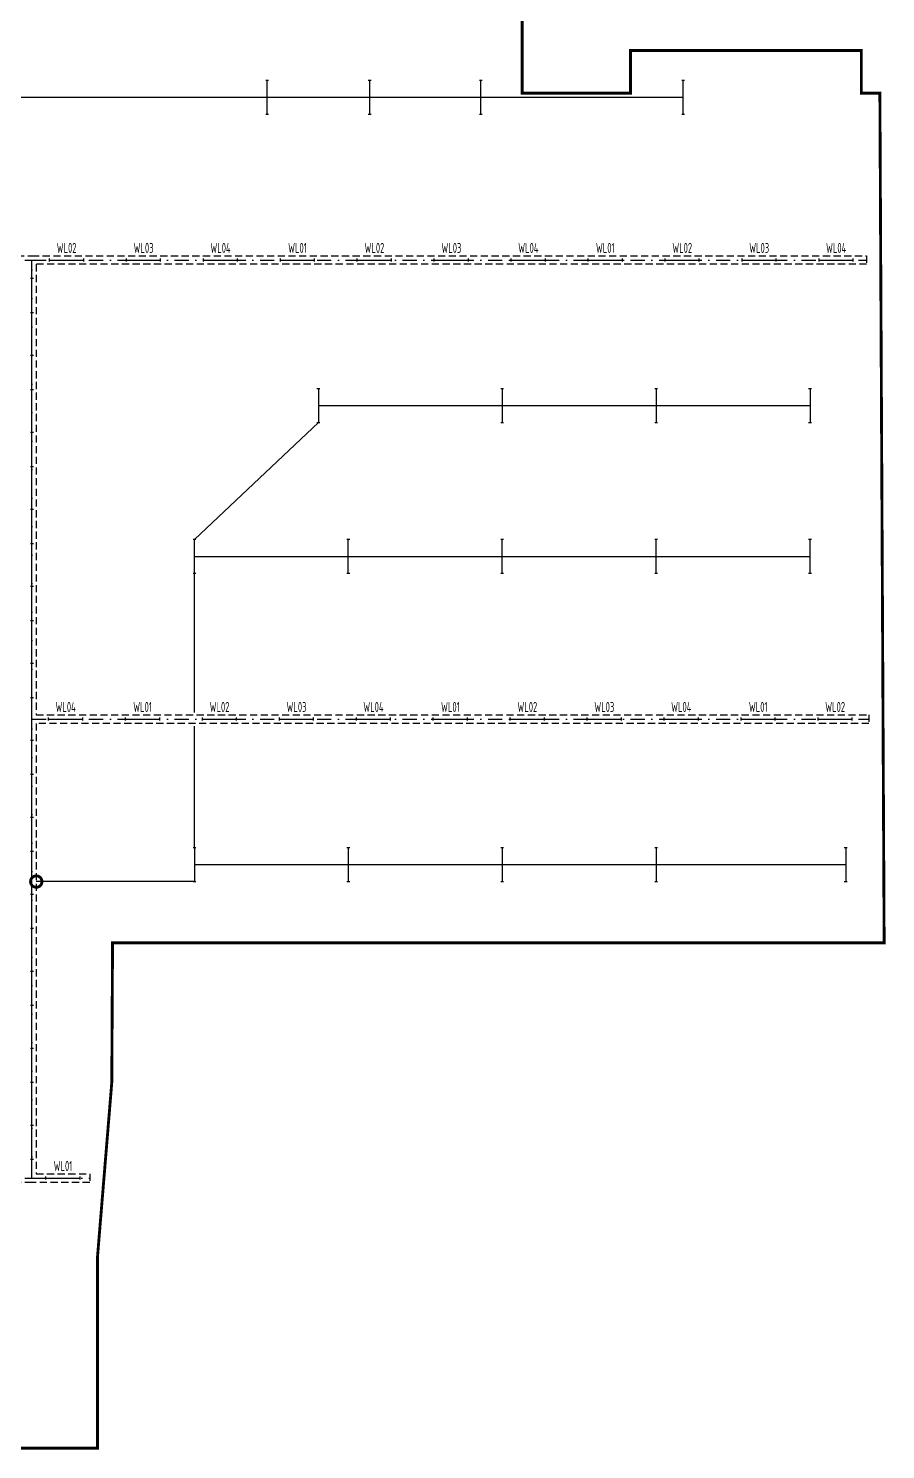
# Model space of a CAD drawing. Header units: millimetres. Extents: x -691095 to 2797013, y -349436 to 2050109.
# Drawn here: x 1419929 to 1450004, y 1575308 to 1625153 of the extents above; entities that cross this region are included whole.
import ezdxf
from ezdxf.enums import TextEntityAlignment as Align

# ---------------------------------------------------------------- set-up
doc = ezdxf.new("R2010")
doc.units = ezdxf.units.MM
doc.header["$LTSCALE"] = 1000
doc.linetypes.add('DASHDOT', pattern=[1, 0.5, -0.25, 0, -0.25])
doc.linetypes.add('HIDDEN', pattern=[0.375, 0.25, -0.125])
doc.layers.add('E-LANE-CENTER', color=6, linetype='Continuous', plot=False)
doc.layers.add('E-LITE-CENTER', color=5, linetype='DASHDOT', plot=False)
for name, color, linetype in [('E-LITE-LITE', 3, 'Continuous'), ('E-LITE-WIRE', 4, 'Continuous'), ('E-UNIV-EL2', 40, 'HIDDEN'), ('E-UNIV-NOTE', 6, 'Continuous'), ('防火分区', 2, 'Continuous')]:
    doc.layers.add(name, color=color, linetype=linetype)
doc.styles.add('TH-STYLE3', font='tssdeng.shx', dxfattribs={"width": 0.65, "bigfont": 'tssdchn.shx'})

# ---------------------------------------------------------------- blocks, each defined once
blk = doc.blocks.new('E-BL001-1')
for p, q in [((-6, -0.5), (-6, 0.5)), ((-6, 0), (6, 0)), ((6, -0.5), (6, 0.5))]:
    blk.add_line(p, q)

msp = doc.modelspace()

# ---------------------------------------------------------------- linework, layer by layer
at = {"layer": 'E-LANE-CENTER'}
msp.add_line((1420053.52671, 1584829.81282), (1420053.52671, 1617029.81282), dxfattribs=at)
msp.add_line((1420053.52671, 1584829.81282), (1420053.52671, 1617029.81282), dxfattribs=at)
at = {"layer": 'E-LITE-CENTER'}
for p, q in [((1387803.52672, 1617029.81282), (1420053.52671, 1617029.81282)), ((1387803.52672, 1617029.81282), (1420053.52671, 1617029.81282)), ((1387803.52672, 1617029.81282), (1420053.52671, 1617029.81282)), ((1387803.52672, 1617029.81282), (1420053.52671, 1617029.81282)), ((1387803.52672, 1617029.81282), (1420053.52671, 1617029.81282)), ((1387803.52672, 1617029.81282), (1420053.52671, 1617029.81282)), ((1387803.52672, 1617029.81282), (1420053.52671, 1617029.81282)), ((1387803.52672, 1617029.81282), (1420053.52671, 1617029.81282)), ((1387803.52672, 1617029.81282), (1420053.52671, 1617029.81282)), ((1387803.52672, 1617029.81282), (1420053.52671, 1617029.81282)), ((1420053.52671, 1600929.81282), (1420053.52671, 1617029.81282)), ((1420053.52671, 1617029.81282), (1449333.97302, 1617029.81282)), ((1420053.52671, 1600929.81282), (1420053.52671, 1617029.81282)), ((1420053.52671, 1617029.81282), (1449333.97302, 1617029.81282)), ((1420053.52671, 1600929.81282), (1420053.52671, 1617029.81282)), ((1420053.52671, 1617029.81282), (1449333.97302, 1617029.81282)), ((1420053.52671, 1600929.81282), (1420053.52671, 1617029.81282)), ((1420053.52671, 1617029.81282), (1449333.97302, 1617029.81282)), ((1420053.52671, 1600929.81282), (1420053.52671, 1617029.81282)), ((1420053.52671, 1617029.81282), (1449333.97302, 1617029.81282)), ((1420053.52671, 1600929.81282), (1420053.52671, 1617029.81282)), ((1420053.52671, 1617029.81282), (1449333.97302, 1617029.81282)), ((1420053.52671, 1600929.81282), (1420053.52671, 1617029.81282)), ((1420053.52671, 1617029.81282), (1449333.97302, 1617029.81282)), ((1420053.52671, 1600929.81282), (1420053.52671, 1617029.81282)), ((1420053.52671, 1617029.81282), (1449333.97302, 1617029.81282)), ((1420053.52671, 1600929.81282), (1420053.52671, 1617029.81282)), ((1420053.52671, 1617029.81282), (1449333.97302, 1617029.81282)), ((1420053.52671, 1600929.81282), (1420053.52671, 1617029.81282)), ((1420053.52671, 1617029.81282), (1449333.97302, 1617029.81282)), ((1420053.52671, 1584829.81282), (1420053.52671, 1600929.81282)), ((1420053.52671, 1600929.81282), (1449415.01329, 1600929.81282)), ((1420053.52671, 1584829.81282), (1420053.52671, 1600929.81282)), ((1420053.52671, 1600929.81282), (1449415.01329, 1600929.81282)), ((1420053.52671, 1584829.81282), (1420053.52671, 1600929.81282)), ((1420053.52671, 1600929.81282), (1449415.01329, 1600929.81282)), ((1420053.52671, 1584829.81282), (1420053.52671, 1600929.81282)), ((1420053.52671, 1600929.81282), (1449415.01329, 1600929.81282)), ((1420053.52671, 1584829.81282), (1420053.52671, 1600929.81282)), ((1420053.52671, 1600929.81282), (1449415.01329, 1600929.81282)), ((1420053.52671, 1584829.81282), (1420053.52671, 1600929.81282)), ((1420053.52671, 1600929.81282), (1449415.01329, 1600929.81282)), ((1420053.52671, 1584829.81282), (1420053.52671, 1600929.81282)), ((1420053.52671, 1600929.81282), (1449415.01329, 1600929.81282)), ((1420053.52671, 1584829.81282), (1420053.52671, 1600929.81282)), ((1420053.52671, 1600929.81282), (1449415.01329, 1600929.81282)), ((1420053.52671, 1584829.81282), (1420053.52671, 1600929.81282)), ((1420053.52671, 1600929.81282), (1449415.01329, 1600929.81282)), ((1420053.52671, 1584829.81282), (1420053.52671, 1600929.81282)), ((1420053.52671, 1600929.81282), (1449415.01329, 1600929.81282)), ((1387803.52671, 1584829.81282), (1420053.52671, 1584829.81282)), ((1387803.52671, 1584829.81282), (1420053.52671, 1584829.81282)), ((1387803.52671, 1584829.81282), (1420053.52671, 1584829.81282)), ((1387803.52671, 1584829.81282), (1420053.52671, 1584829.81282)), ((1387803.52671, 1584829.81282), (1420053.52671, 1584829.81282)), ((1387803.52671, 1584829.81282), (1420053.52671, 1584829.81282)), ((1387803.52671, 1584829.81282), (1420053.52671, 1584829.81282)), ((1387803.52671, 1584829.81282), (1420053.52671, 1584829.81282)), ((1387803.52671, 1584829.81282), (1420053.52671, 1584829.81282)), ((1387803.52671, 1584829.81282), (1420053.52671, 1584829.81282)), ((1420053.52671, 1584829.81282), (1422079.93655, 1584829.81282)), ((1420053.52671, 1584829.81282), (1422079.93655, 1584829.81282)), ((1420053.52671, 1584829.81282), (1422079.93655, 1584829.81282)), ((1420053.52671, 1584829.81282), (1422079.93655, 1584829.81282)), ((1420053.52671, 1584829.81282), (1422079.93655, 1584829.81282)), ((1420053.52671, 1584829.81282), (1422079.93655, 1584829.81282)), ((1420053.52671, 1584829.81282), (1422079.93655, 1584829.81282)), ((1420053.52671, 1584829.81282), (1422079.93655, 1584829.81282)), ((1420053.52671, 1584829.81282), (1422079.93655, 1584829.81282)), ((1420053.52671, 1584829.81282), (1422079.93655, 1584829.81282))]:
    msp.add_line(p, q, dxfattribs=at)
at = {"layer": 'E-LITE-WIRE'}
for p, q in [((1442903.52673, 1622727.69546), (1389153.52674, 1622727.69546)), ((1442903.52673, 1622727.69546), (1389153.52674, 1622727.69546)), ((1430103.52672, 1611927.69544), (1447353.52672, 1611927.69544)), ((1430103.52672, 1611927.69544), (1447353.52672, 1611927.69544)), ((1425753.52673, 1606627.69544), (1447353.52673, 1606627.69544, 0.00407)), ((1425753.52673, 1606627.69544), (1447353.52673, 1606627.69544, 0.00407)), ((1425753.52673, 1595827.69544), (1448603.52673, 1595827.69544)), ((1425753.52673, 1595827.69544), (1448603.52673, 1595827.69544))]:
    msp.add_line(p, q, dxfattribs=at)
at = {"layer": 'E-LITE-WIRE', "color": 30, "true_color": 0xf26722}
for p, q in [((1425753.41055, 1607229.52455), (1430103.41054, 1611329.52455)), ((1425753.41055, 1607229.52455), (1430103.41054, 1611329.52455)), ((1425753.41055, 1601160.08317), (1425753.41055, 1606029.52455)), ((1425753.41055, 1601160.08317), (1425753.41055, 1606029.52455)), ((1425753.41055, 1596429.52455), (1425753.41055, 1600675.37259)), ((1425753.41055, 1596429.52455), (1425753.41055, 1600675.37259))]:
    msp.add_line(p, q, dxfattribs=at)
at = {"layer": 'E-LITE-WIRE', "color": 2}
msp.add_line((1425753.41055, 1595229.52455), (1420203.52671, 1595229.52455), dxfattribs=at)
msp.add_line((1425753.41055, 1595229.52455), (1420203.52671, 1595229.52455), dxfattribs=at)
at = {"layer": 'E-LITE-WIRE', "color": 2, "const_width": 400}
msp.add_lwpolyline([(1420153.52671, 1595229.52455, 1), (1420253.52671, 1595229.52455, 1), (1420153.52671, 1595229.52455, -1)], format="xyb", dxfattribs=at)
msp.add_lwpolyline([(1420153.52671, 1595229.52455, 1), (1420253.52671, 1595229.52455, 1), (1420153.52671, 1595229.52455, -1)], format="xyb", dxfattribs=at)
at = {"layer": 'E-UNIV-EL2'}
for p, q in [((1387653.52672, 1617179.81282), (1420053.52671, 1617179.81282)), ((1387653.52672, 1617179.81282), (1420053.52671, 1617179.81282)), ((1387653.52672, 1617179.81282), (1420053.52671, 1617179.81282)), ((1387653.52672, 1617179.81282), (1420053.52671, 1617179.81282)), ((1387653.52672, 1617179.81282), (1420053.52671, 1617179.81282)), ((1387653.52672, 1617179.81282), (1420053.52671, 1617179.81282)), ((1387653.52672, 1617179.81282), (1420053.52671, 1617179.81282)), ((1387653.52672, 1617179.81282), (1420053.52671, 1617179.81282)), ((1387653.52672, 1617179.81282), (1420053.52671, 1617179.81282)), ((1387653.52672, 1617179.81282), (1420053.52671, 1617179.81282)), ((1420053.52671, 1617179.81282), (1449333.97302, 1617179.81282)), ((1420053.52671, 1617179.81282), (1449333.97302, 1617179.81282)), ((1420053.52671, 1617179.81282), (1449333.97302, 1617179.81282)), ((1420053.52671, 1617179.81282), (1449333.97302, 1617179.81282)), ((1420053.52671, 1617179.81282), (1449333.97302, 1617179.81282)), ((1420053.52671, 1617179.81282), (1449333.97302, 1617179.81282)), ((1420053.52671, 1617179.81282), (1449333.97302, 1617179.81282)), ((1420053.52671, 1617179.81282), (1449333.97302, 1617179.81282)), ((1420053.52671, 1617179.81282), (1449333.97302, 1617179.81282)), ((1420053.52671, 1617179.81282), (1449333.97302, 1617179.81282)), ((1449333.97302, 1617179.81282), (1449333.97302, 1616879.81282)), ((1449333.97302, 1617179.81282), (1449333.97302, 1616879.81282)), ((1449333.97302, 1617179.81282), (1449333.97302, 1616879.81282)), ((1449333.97302, 1617179.81282), (1449333.97302, 1616879.81282)), ((1449333.97302, 1617179.81282), (1449333.97302, 1616879.81282)), ((1449333.97302, 1617179.81282), (1449333.97302, 1616879.81282)), ((1449333.97302, 1617179.81282), (1449333.97302, 1616879.81282)), ((1449333.97302, 1617179.81282), (1449333.97302, 1616879.81282)), ((1449333.97302, 1617179.81282), (1449333.97302, 1616879.81282)), ((1449333.97302, 1617179.81282), (1449333.97302, 1616879.81282)), ((1420203.52671, 1616879.81282), (1420203.52671, 1601079.81282)), ((1449333.97302, 1616879.81282), (1420203.52671, 1616879.81282)), ((1420203.52671, 1616879.81282), (1420203.52671, 1601079.81282)), ((1449333.97302, 1616879.81282), (1420203.52671, 1616879.81282)), ((1420203.52671, 1616879.81282), (1420203.52671, 1601079.81282)), ((1449333.97302, 1616879.81282), (1420203.52671, 1616879.81282)), ((1420203.52671, 1616879.81282), (1420203.52671, 1601079.81282)), ((1449333.97302, 1616879.81282), (1420203.52671, 1616879.81282)), ((1420203.52671, 1616879.81282), (1420203.52671, 1601079.81282)), ((1449333.97302, 1616879.81282), (1420203.52671, 1616879.81282)), ((1420203.52671, 1616879.81282), (1420203.52671, 1601079.81282)), ((1449333.97302, 1616879.81282), (1420203.52671, 1616879.81282)), ((1420203.52671, 1616879.81282), (1420203.52671, 1601079.81282)), ((1449333.97302, 1616879.81282), (1420203.52671, 1616879.81282)), ((1420203.52671, 1616879.81282), (1420203.52671, 1601079.81282)), ((1449333.97302, 1616879.81282), (1420203.52671, 1616879.81282)), ((1420203.52671, 1616879.81282), (1420203.52671, 1601079.81282)), ((1449333.97302, 1616879.81282), (1420203.52671, 1616879.81282)), ((1420203.52671, 1616879.81282), (1420203.52671, 1601079.81282)), ((1449333.97302, 1616879.81282), (1420203.52671, 1616879.81282)), ((1420203.52671, 1601079.81282), (1449415.01329, 1601079.81282)), ((1420203.52671, 1601079.81282), (1449415.01329, 1601079.81282)), ((1420203.52671, 1601079.81282), (1449415.01329, 1601079.81282)), ((1420203.52671, 1601079.81282), (1449415.01329, 1601079.81282)), ((1420203.52671, 1601079.81282), (1449415.01329, 1601079.81282)), ((1420203.52671, 1601079.81282), (1449415.01329, 1601079.81282)), ((1420203.52671, 1601079.81282), (1449415.01329, 1601079.81282)), ((1420203.52671, 1601079.81282), (1449415.01329, 1601079.81282)), ((1420203.52671, 1601079.81282), (1449415.01329, 1601079.81282)), ((1420203.52671, 1601079.81282), (1449415.01329, 1601079.81282)), ((1449415.01329, 1601079.81282), (1449415.01329, 1600779.81282)), ((1449415.01329, 1601079.81282), (1449415.01329, 1600779.81282)), ((1449415.01329, 1601079.81282), (1449415.01329, 1600779.81282)), ((1449415.01329, 1601079.81282), (1449415.01329, 1600779.81282)), ((1449415.01329, 1601079.81282), (1449415.01329, 1600779.81282)), ((1449415.01329, 1601079.81282), (1449415.01329, 1600779.81282)), ((1449415.01329, 1601079.81282), (1449415.01329, 1600779.81282)), ((1449415.01329, 1601079.81282), (1449415.01329, 1600779.81282)), ((1449415.01329, 1601079.81282), (1449415.01329, 1600779.81282)), ((1449415.01329, 1601079.81282), (1449415.01329, 1600779.81282)), ((1420203.52671, 1600779.81282), (1420203.52671, 1584979.81282)), ((1449415.01329, 1600779.81282), (1420203.52671, 1600779.81282)), ((1420203.52671, 1600779.81282), (1420203.52671, 1584979.81282)), ((1449415.01329, 1600779.81282), (1420203.52671, 1600779.81282)), ((1420203.52671, 1600779.81282), (1420203.52671, 1584979.81282)), ((1449415.01329, 1600779.81282), (1420203.52671, 1600779.81282)), ((1420203.52671, 1600779.81282), (1420203.52671, 1584979.81282)), ((1449415.01329, 1600779.81282), (1420203.52671, 1600779.81282)), ((1420203.52671, 1600779.81282), (1420203.52671, 1584979.81282)), ((1449415.01329, 1600779.81282), (1420203.52671, 1600779.81282)), ((1420203.52671, 1600779.81282), (1420203.52671, 1584979.81282)), ((1449415.01329, 1600779.81282), (1420203.52671, 1600779.81282)), ((1420203.52671, 1600779.81282), (1420203.52671, 1584979.81282)), ((1449415.01329, 1600779.81282), (1420203.52671, 1600779.81282)), ((1420203.52671, 1600779.81282), (1420203.52671, 1584979.81282)), ((1449415.01329, 1600779.81282), (1420203.52671, 1600779.81282)), ((1420203.52671, 1600779.81282), (1420203.52671, 1584979.81282)), ((1449415.01329, 1600779.81282), (1420203.52671, 1600779.81282)), ((1420203.52671, 1600779.81282), (1420203.52671, 1584979.81282)), ((1449415.01329, 1600779.81282), (1420203.52671, 1600779.81282)), ((1420053.52671, 1584679.81282), (1387953.52671, 1584679.81282)), ((1420053.52671, 1584679.81282), (1387953.52671, 1584679.81282)), ((1420053.52671, 1584679.81282), (1387953.52671, 1584679.81282)), ((1420053.52671, 1584679.81282), (1387953.52671, 1584679.81282)), ((1420053.52671, 1584679.81282), (1387953.52671, 1584679.81282)), ((1420053.52671, 1584679.81282), (1387953.52671, 1584679.81282)), ((1420053.52671, 1584679.81282), (1387953.52671, 1584679.81282)), ((1420053.52671, 1584679.81282), (1387953.52671, 1584679.81282)), ((1420053.52671, 1584679.81282), (1387953.52671, 1584679.81282)), ((1420053.52671, 1584679.81282), (1387953.52671, 1584679.81282)), ((1422079.93655, 1584679.81282), (1420053.52671, 1584679.81282)), ((1422079.93655, 1584679.81282), (1420053.52671, 1584679.81282)), ((1422079.93655, 1584679.81282), (1420053.52671, 1584679.81282)), ((1422079.93655, 1584679.81282), (1420053.52671, 1584679.81282)), ((1422079.93655, 1584679.81282), (1420053.52671, 1584679.81282)), ((1422079.93655, 1584679.81282), (1420053.52671, 1584679.81282)), ((1422079.93655, 1584679.81282), (1420053.52671, 1584679.81282)), ((1422079.93655, 1584679.81282), (1420053.52671, 1584679.81282)), ((1422079.93655, 1584679.81282), (1420053.52671, 1584679.81282)), ((1422079.93655, 1584679.81282), (1420053.52671, 1584679.81282)), ((1420203.52671, 1584979.81282), (1422079.93655, 1584979.81282)), ((1420203.52671, 1584979.81282), (1422079.93655, 1584979.81282)), ((1420203.52671, 1584979.81282), (1422079.93655, 1584979.81282)), ((1420203.52671, 1584979.81282), (1422079.93655, 1584979.81282)), ((1420203.52671, 1584979.81282), (1422079.93655, 1584979.81282)), ((1420203.52671, 1584979.81282), (1422079.93655, 1584979.81282)), ((1420203.52671, 1584979.81282), (1422079.93655, 1584979.81282)), ((1420203.52671, 1584979.81282), (1422079.93655, 1584979.81282)), ((1420203.52671, 1584979.81282), (1422079.93655, 1584979.81282)), ((1420203.52671, 1584979.81282), (1422079.93655, 1584979.81282)), ((1422079.93655, 1584979.81282), (1422079.93655, 1584679.81282)), ((1422079.93655, 1584979.81282), (1422079.93655, 1584679.81282)), ((1422079.93655, 1584979.81282), (1422079.93655, 1584679.81282)), ((1422079.93655, 1584979.81282), (1422079.93655, 1584679.81282)), ((1422079.93655, 1584979.81282), (1422079.93655, 1584679.81282)), ((1422079.93655, 1584979.81282), (1422079.93655, 1584679.81282)), ((1422079.93655, 1584979.81282), (1422079.93655, 1584679.81282)), ((1422079.93655, 1584979.81282), (1422079.93655, 1584679.81282)), ((1422079.93655, 1584979.81282), (1422079.93655, 1584679.81282)), ((1422079.93655, 1584979.81282), (1422079.93655, 1584679.81282))]:
    msp.add_line(p, q, dxfattribs=at)
at = {"layer": '防火分区', "const_width": 100}
msp.add_lwpolyline([(1437253.52671, 1625439.92939), (1437253.52671, 1622880.38771), (1441053.52609, 1622879.23793), (1441053.52609, 1624379.81326), (1449153.52721, 1624379.81326), (1449153.52671, 1622879.81282), (1449803.52671, 1622879.81282), (1449953.52671, 1593079.81282), (1422880.71169, 1593079.81282), (1422853.52671, 1588179.81282), (1422353.52671, 1582079.81282), (1422353.52671, 1575359.81282), (1419903.5683, 1575359.81282), (1417003.44837, 1575359.62879), (1411953.55311, 1575357.50444), (1400703.5683, 1575357.50033), (1400703.48756, 1575359.81282), (1398703.48756, 1575359.81282), (1398703.59134, 1575357.50444), (1387453.45138, 1575357.50444), (1382403.45113, 1575357.50442)], dxfattribs=at)
msp.add_lwpolyline([(1437253.52671, 1625439.92939), (1437253.52671, 1622880.38771), (1441053.52609, 1622879.23793), (1441053.52609, 1624379.81326), (1449153.52721, 1624379.81326), (1449153.52671, 1622879.81282), (1449803.52671, 1622879.81282), (1449953.52671, 1593079.81282), (1422880.71169, 1593079.81282), (1422853.52671, 1588179.81282), (1422353.52671, 1582079.81282), (1422353.52671, 1575359.81282), (1419903.5683, 1575359.81282), (1417003.44837, 1575359.62879), (1411953.55311, 1575357.50444), (1400703.5683, 1575357.50033), (1400703.48756, 1575359.81282), (1398703.48756, 1575359.81282), (1398703.59134, 1575357.50444), (1387453.45138, 1575357.50444), (1382403.45113, 1575357.50442)], dxfattribs=at)

# ---------------------------------------------------------------- block references
at = {"layer": 'E-LITE-LITE', "xscale": 100, "yscale": 100, "zscale": 100}
for p, rotation in [((1428303.41032, 1622729.52457), 90), ((1428303.41032, 1622729.52457), 90), ((1431903.41054, 1622729.52457), 90), ((1431903.41054, 1622729.52457), 90), ((1435803.41055, 1622729.52457), 90), ((1435803.41055, 1622729.52457), 90), ((1442903.41055, 1622729.52457), 90), ((1442903.41055, 1622729.52457), 90), ((1420053.52671, 1615779.81282), 90), ((1420053.52671, 1615779.81282), 90), ((1420053.52671, 1615779.81282), 90), ((1420053.52671, 1615779.81282), 90), ((1420053.52671, 1615779.81282), 90), ((1420053.52671, 1615779.81282), 90), ((1420053.52671, 1615779.81282), 90), ((1420053.52671, 1615779.81282), 90), ((1420053.52671, 1615779.81282), 90), ((1420053.52671, 1615779.81282), 90), ((1420053.52671, 1613079.81282), 90), ((1420053.52671, 1613079.81282), 90), ((1420053.52671, 1613079.81282), 90), ((1420053.52671, 1613079.81282), 90), ((1420053.52671, 1613079.81282), 90), ((1420053.52671, 1613079.81282), 90), ((1420053.52671, 1613079.81282), 90), ((1420053.52671, 1613079.81282), 90), ((1420053.52671, 1613079.81282), 90), ((1420053.52671, 1613079.81282), 90), ((1430103.41054, 1611929.52455), 270), ((1430103.41054, 1611929.52455), 270), ((1436553.41055, 1611929.52455), 270), ((1436553.41055, 1611929.52455), 270), ((1441953.41055, 1611929.52455), 270), ((1441953.41055, 1611929.52455), 270), ((1447353.41054, 1611929.52455), 270), ((1447353.41054, 1611929.52455), 270), ((1420053.52671, 1610379.81282), 90), ((1420053.52671, 1610379.81282), 90), ((1420053.52671, 1610379.81282), 90), ((1420053.52671, 1610379.81282), 90), ((1420053.52671, 1610379.81282), 90), ((1420053.52671, 1610379.81282), 90), ((1420053.52671, 1610379.81282), 90), ((1420053.52671, 1610379.81282), 90), ((1420053.52671, 1610379.81282), 90), ((1420053.52671, 1610379.81282), 90), ((1420053.52671, 1607679.81282), 90), ((1420053.52671, 1607679.81282), 90), ((1420053.52671, 1607679.81282), 90), ((1420053.52671, 1607679.81282), 90), ((1420053.52671, 1607679.81282), 90), ((1420053.52671, 1607679.81282), 90), ((1420053.52671, 1607679.81282), 90), ((1420053.52671, 1607679.81282), 90), ((1420053.52671, 1607679.81282), 90), ((1420053.52671, 1607679.81282), 90), ((1425753.41055, 1606629.52455), 90), ((1425753.41055, 1606629.52455), 90), ((1431153.41054, 1606629.52455), 90), ((1431153.41054, 1606629.52455), 90), ((1436553.41054, 1606629.52455), 90), ((1436553.41054, 1606629.52455), 90), ((1441953.41055, 1606629.52455), 90), ((1441953.41055, 1606629.52455), 90), ((1447353.41054, 1606629.52455), 90), ((1447353.41054, 1606629.52455), 90), ((1420053.52671, 1604979.81282), 90), ((1420053.52671, 1604979.81282), 90), ((1420053.52671, 1604979.81282), 90), ((1420053.52671, 1604979.81282), 90), ((1420053.52671, 1604979.81282), 90), ((1420053.52671, 1604979.81282), 90), ((1420053.52671, 1604979.81282), 90), ((1420053.52671, 1604979.81282), 90), ((1420053.52671, 1604979.81282), 90), ((1420053.52671, 1604979.81282), 90), ((1420053.52671, 1602279.81282), 90), ((1420053.52671, 1602279.81282), 90), ((1420053.52671, 1602279.81282), 90), ((1420053.52671, 1602279.81282), 90), ((1420053.52671, 1602279.81282), 90), ((1420053.52671, 1602279.81282), 90), ((1420053.52671, 1602279.81282), 90), ((1420053.52671, 1602279.81282), 90), ((1420053.52671, 1602279.81282), 90), ((1420053.52671, 1602279.81282), 90), ((1420053.52671, 1599579.81282), 90), ((1420053.52671, 1599579.81282), 90), ((1420053.52671, 1599579.81282), 90), ((1420053.52671, 1599579.81282), 90), ((1420053.52671, 1599579.81282), 90), ((1420053.52671, 1599579.81282), 90), ((1420053.52671, 1599579.81282), 90), ((1420053.52671, 1599579.81282), 90), ((1420053.52671, 1599579.81282), 90), ((1420053.52671, 1599579.81282), 90), ((1420053.52671, 1596879.81282), 90), ((1420053.52671, 1596879.81282), 90), ((1420053.52671, 1596879.81282), 90), ((1420053.52671, 1596879.81282), 90), ((1420053.52671, 1596879.81282), 90), ((1420053.52671, 1596879.81282), 90), ((1420053.52671, 1596879.81282), 90), ((1420053.52671, 1596879.81282), 90), ((1420053.52671, 1596879.81282), 90), ((1420053.52671, 1596879.81282), 90), ((1425753.41055, 1595829.52455), 270), ((1425753.41055, 1595829.52455), 270), ((1431153.41054, 1595829.52455), 270), ((1431153.41054, 1595829.52455), 270), ((1436553.41054, 1595829.52455), 270), ((1436553.41054, 1595829.52455), 270), ((1441953.41054, 1595829.52455), 270), ((1441953.41054, 1595829.52455), 270), ((1448603.41055, 1595829.52455), 270), ((1448603.41055, 1595829.52455), 270), ((1420053.52671, 1594179.81282), 90), ((1420053.52671, 1594179.81282), 90), ((1420053.52671, 1594179.81282), 90), ((1420053.52671, 1594179.81282), 90), ((1420053.52671, 1594179.81282), 90), ((1420053.52671, 1594179.81282), 90), ((1420053.52671, 1594179.81282), 90), ((1420053.52671, 1594179.81282), 90), ((1420053.52671, 1594179.81282), 90), ((1420053.52671, 1594179.81282), 90), ((1420053.52671, 1591479.81282), 90), ((1420053.52671, 1591479.81282), 90), ((1420053.52671, 1591479.81282), 90), ((1420053.52671, 1591479.81282), 90), ((1420053.52671, 1591479.81282), 90), ((1420053.52671, 1591479.81282), 90), ((1420053.52671, 1591479.81282), 90), ((1420053.52671, 1591479.81282), 90), ((1420053.52671, 1591479.81282), 90), ((1420053.52671, 1591479.81282), 90), ((1420053.52671, 1588779.81282), 90), ((1420053.52671, 1588779.81282), 90), ((1420053.52671, 1588779.81282), 90), ((1420053.52671, 1588779.81282), 90), ((1420053.52671, 1588779.81282), 90), ((1420053.52671, 1588779.81282), 90), ((1420053.52671, 1588779.81282), 90), ((1420053.52671, 1588779.81282), 90), ((1420053.52671, 1588779.81282), 90), ((1420053.52671, 1588779.81282), 90), ((1420053.52671, 1586079.81282), 90), ((1420053.52671, 1586079.81282), 90), ((1420053.52671, 1586079.81282), 90), ((1420053.52671, 1586079.81282), 90), ((1420053.52671, 1586079.81282), 90), ((1420053.52671, 1586079.81282), 90), ((1420053.52671, 1586079.81282), 90), ((1420053.52671, 1586079.81282), 90), ((1420053.52671, 1586079.81282), 90), ((1420053.52671, 1586079.81282), 90)]:
    msp.add_blockref('E-BL001-1', p, dxfattribs=dict(at, rotation=rotation))
for p in [(1421268.74987, 1617029.81282), (1421268.74987, 1617029.81282), (1421268.74987, 1617029.81282), (1421268.74987, 1617029.81282), (1421268.74987, 1617029.81282), (1421268.74987, 1617029.81282), (1421268.74987, 1617029.81282), (1421268.74987, 1617029.81282), (1421268.74987, 1617029.81282), (1421268.74987, 1617029.81282), (1423968.74987, 1617029.81282), (1423968.74987, 1617029.81282), (1423968.74987, 1617029.81282), (1423968.74987, 1617029.81282), (1423968.74987, 1617029.81282), (1423968.74987, 1617029.81282), (1423968.74987, 1617029.81282), (1423968.74987, 1617029.81282), (1423968.74987, 1617029.81282), (1423968.74987, 1617029.81282), (1426668.74987, 1617029.81282), (1426668.74987, 1617029.81282), (1426668.74987, 1617029.81282), (1426668.74987, 1617029.81282), (1426668.74987, 1617029.81282), (1426668.74987, 1617029.81282), (1426668.74987, 1617029.81282), (1426668.74987, 1617029.81282), (1426668.74987, 1617029.81282), (1426668.74987, 1617029.81282), (1429368.74987, 1617029.81282), (1429368.74987, 1617029.81282), (1429368.74987, 1617029.81282), (1429368.74987, 1617029.81282), (1429368.74987, 1617029.81282), (1429368.74987, 1617029.81282), (1429368.74987, 1617029.81282), (1429368.74987, 1617029.81282), (1429368.74987, 1617029.81282), (1429368.74987, 1617029.81282), (1432068.74987, 1617029.81282), (1432068.74987, 1617029.81282), (1432068.74987, 1617029.81282), (1432068.74987, 1617029.81282), (1432068.74987, 1617029.81282), (1432068.74987, 1617029.81282), (1432068.74987, 1617029.81282), (1432068.74987, 1617029.81282), (1432068.74987, 1617029.81282), (1432068.74987, 1617029.81282), (1434768.74987, 1617029.81282), (1434768.74987, 1617029.81282), (1434768.74987, 1617029.81282), (1434768.74987, 1617029.81282), (1434768.74987, 1617029.81282), (1434768.74987, 1617029.81282), (1434768.74987, 1617029.81282), (1434768.74987, 1617029.81282), (1434768.74987, 1617029.81282), (1434768.74987, 1617029.81282), (1437468.74987, 1617029.81282), (1437468.74987, 1617029.81282), (1437468.74987, 1617029.81282), (1437468.74987, 1617029.81282), (1437468.74987, 1617029.81282), (1437468.74987, 1617029.81282), (1437468.74987, 1617029.81282), (1437468.74987, 1617029.81282), (1437468.74987, 1617029.81282), (1437468.74987, 1617029.81282), (1440168.74987, 1617029.81282), (1440168.74987, 1617029.81282), (1440168.74987, 1617029.81282), (1440168.74987, 1617029.81282), (1440168.74987, 1617029.81282), (1440168.74987, 1617029.81282), (1440168.74987, 1617029.81282), (1440168.74987, 1617029.81282), (1440168.74987, 1617029.81282), (1440168.74987, 1617029.81282), (1442868.74987, 1617029.81282), (1442868.74987, 1617029.81282), (1442868.74987, 1617029.81282), (1442868.74987, 1617029.81282), (1442868.74987, 1617029.81282), (1442868.74987, 1617029.81282), (1442868.74987, 1617029.81282), (1442868.74987, 1617029.81282), (1442868.74987, 1617029.81282), (1442868.74987, 1617029.81282), (1445568.74987, 1617029.81282), (1445568.74987, 1617029.81282), (1445568.74987, 1617029.81282), (1445568.74987, 1617029.81282), (1445568.74987, 1617029.81282), (1445568.74987, 1617029.81282), (1445568.74987, 1617029.81282), (1445568.74987, 1617029.81282), (1445568.74987, 1617029.81282), (1445568.74987, 1617029.81282), (1448268.74987, 1617029.81282), (1448268.74987, 1617029.81282), (1448268.74987, 1617029.81282), (1448268.74987, 1617029.81282), (1448268.74987, 1617029.81282), (1448268.74987, 1617029.81282), (1448268.74987, 1617029.81282), (1448268.74987, 1617029.81282), (1448268.74987, 1617029.81282), (1448268.74987, 1617029.81282), (1421234.27, 1600929.81282), (1421234.27, 1600929.81282), (1421234.27, 1600929.81282), (1421234.27, 1600929.81282), (1421234.27, 1600929.81282), (1421234.27, 1600929.81282), (1421234.27, 1600929.81282), (1421234.27, 1600929.81282), (1421234.27, 1600929.81282), (1421234.27, 1600929.81282), (1423934.27, 1600929.81282), (1423934.27, 1600929.81282), (1423934.27, 1600929.81282), (1423934.27, 1600929.81282), (1423934.27, 1600929.81282), (1423934.27, 1600929.81282), (1423934.27, 1600929.81282), (1423934.27, 1600929.81282), (1423934.27, 1600929.81282), (1423934.27, 1600929.81282), (1426634.27, 1600929.81282), (1426634.27, 1600929.81282), (1426634.27, 1600929.81282), (1426634.27, 1600929.81282), (1426634.27, 1600929.81282), (1426634.27, 1600929.81282), (1426634.27, 1600929.81282), (1426634.27, 1600929.81282), (1426634.27, 1600929.81282), (1426634.27, 1600929.81282), (1429334.27, 1600929.81282), (1429334.27, 1600929.81282), (1429334.27, 1600929.81282), (1429334.27, 1600929.81282), (1429334.27, 1600929.81282), (1429334.27, 1600929.81282), (1429334.27, 1600929.81282), (1429334.27, 1600929.81282), (1429334.27, 1600929.81282), (1429334.27, 1600929.81282), (1432034.27, 1600929.81282), (1432034.27, 1600929.81282), (1432034.27, 1600929.81282), (1432034.27, 1600929.81282), (1432034.27, 1600929.81282), (1432034.27, 1600929.81282), (1432034.27, 1600929.81282), (1432034.27, 1600929.81282), (1432034.27, 1600929.81282), (1432034.27, 1600929.81282), (1434734.27, 1600929.81282), (1434734.27, 1600929.81282), (1434734.27, 1600929.81282), (1434734.27, 1600929.81282), (1434734.27, 1600929.81282), (1434734.27, 1600929.81282), (1434734.27, 1600929.81282), (1434734.27, 1600929.81282), (1434734.27, 1600929.81282), (1434734.27, 1600929.81282), (1437434.27, 1600929.81282), (1437434.27, 1600929.81282), (1437434.27, 1600929.81282), (1437434.27, 1600929.81282), (1437434.27, 1600929.81282), (1437434.27, 1600929.81282), (1437434.27, 1600929.81282), (1437434.27, 1600929.81282), (1437434.27, 1600929.81282), (1437434.27, 1600929.81282), (1440134.27, 1600929.81282), (1440134.27, 1600929.81282), (1440134.27, 1600929.81282), (1440134.27, 1600929.81282), (1440134.27, 1600929.81282), (1440134.27, 1600929.81282), (1440134.27, 1600929.81282), (1440134.27, 1600929.81282), (1440134.27, 1600929.81282), (1440134.27, 1600929.81282), (1442834.27, 1600929.81282), (1442834.27, 1600929.81282), (1442834.27, 1600929.81282), (1442834.27, 1600929.81282), (1442834.27, 1600929.81282), (1442834.27, 1600929.81282), (1442834.27, 1600929.81282), (1442834.27, 1600929.81282), (1442834.27, 1600929.81282), (1442834.27, 1600929.81282), (1445534.27, 1600929.81282), (1445534.27, 1600929.81282), (1445534.27, 1600929.81282), (1445534.27, 1600929.81282), (1445534.27, 1600929.81282), (1445534.27, 1600929.81282), (1445534.27, 1600929.81282), (1445534.27, 1600929.81282), (1445534.27, 1600929.81282), (1445534.27, 1600929.81282), (1448234.27, 1600929.81282), (1448234.27, 1600929.81282), (1448234.27, 1600929.81282), (1448234.27, 1600929.81282), (1448234.27, 1600929.81282), (1448234.27, 1600929.81282), (1448234.27, 1600929.81282), (1448234.27, 1600929.81282), (1448234.27, 1600929.81282), (1448234.27, 1600929.81282), (1421141.73163, 1584829.81282), (1421141.73163, 1584829.81282), (1421141.73163, 1584829.81282), (1421141.73163, 1584829.81282), (1421141.73163, 1584829.81282), (1421141.73163, 1584829.81282), (1421141.73163, 1584829.81282), (1421141.73163, 1584829.81282), (1421141.73163, 1584829.81282), (1421141.73163, 1584829.81282)]:
    msp.add_blockref('E-BL001-1', p, dxfattribs=at)

# ---------------------------------------------------------------- texts
at = {"layer": 'E-UNIV-NOTE', "color": 6, "style": 'TH-STYLE3', "width": 0.65}
for s, p in [('WL02', (1421268.74987, 1617454.81282)), ('WL02', (1421268.74987, 1617454.81282)), ('WL02', (1421268.74987, 1617454.81282)), ('WL02', (1421268.74987, 1617454.81282)), ('WL02', (1421268.74987, 1617454.81282)), ('WL02', (1421268.74987, 1617454.81282)), ('WL02', (1421268.74987, 1617454.81282)), ('WL02', (1421268.74987, 1617454.81282)), ('WL02', (1421268.74987, 1617454.81282)), ('WL02', (1421268.74987, 1617454.81282)), ('WL03', (1423968.74987, 1617454.81282)), ('WL03', (1423968.74987, 1617454.81282)), ('WL03', (1423968.74987, 1617454.81282)), ('WL03', (1423968.74987, 1617454.81282)), ('WL03', (1423968.74987, 1617454.81282)), ('WL03', (1423968.74987, 1617454.81282)), ('WL03', (1423968.74987, 1617454.81282)), ('WL03', (1423968.74987, 1617454.81282)), ('WL03', (1423968.74987, 1617454.81282)), ('WL03', (1423968.74987, 1617454.81282)), ('WL04', (1426668.74987, 1617454.81282)), ('WL04', (1426668.74987, 1617454.81282)), ('WL04', (1426668.74987, 1617454.81282)), ('WL04', (1426668.74987, 1617454.81282)), ('WL04', (1426668.74987, 1617454.81282)), ('WL04', (1426668.74987, 1617454.81282)), ('WL04', (1426668.74987, 1617454.81282)), ('WL04', (1426668.74987, 1617454.81282)), ('WL04', (1426668.74987, 1617454.81282)), ('WL04', (1426668.74987, 1617454.81282)), ('WL01', (1429368.74987, 1617454.81282)), ('WL01', (1429368.74987, 1617454.81282)), ('WL01', (1429368.74987, 1617454.81282)), ('WL01', (1429368.74987, 1617454.81282)), ('WL01', (1429368.74987, 1617454.81282)), ('WL01', (1429368.74987, 1617454.81282)), ('WL01', (1429368.74987, 1617454.81282)), ('WL01', (1429368.74987, 1617454.81282)), ('WL01', (1429368.74987, 1617454.81282)), ('WL01', (1429368.74987, 1617454.81282)), ('WL02', (1432068.74987, 1617454.81282)), ('WL02', (1432068.74987, 1617454.81282)), ('WL02', (1432068.74987, 1617454.81282)), ('WL02', (1432068.74987, 1617454.81282)), ('WL02', (1432068.74987, 1617454.81282)), ('WL02', (1432068.74987, 1617454.81282)), ('WL02', (1432068.74987, 1617454.81282)), ('WL02', (1432068.74987, 1617454.81282)), ('WL02', (1432068.74987, 1617454.81282)), ('WL02', (1432068.74987, 1617454.81282)), ('WL03', (1434768.74987, 1617454.81282)), ('WL03', (1434768.74987, 1617454.81282)), ('WL03', (1434768.74987, 1617454.81282)), ('WL03', (1434768.74987, 1617454.81282)), ('WL03', (1434768.74987, 1617454.81282)), ('WL03', (1434768.74987, 1617454.81282)), ('WL03', (1434768.74987, 1617454.81282)), ('WL03', (1434768.74987, 1617454.81282)), ('WL03', (1434768.74987, 1617454.81282)), ('WL03', (1434768.74987, 1617454.81282)), ('WL04', (1437468.74987, 1617454.81282)), ('WL04', (1437468.74987, 1617454.81282)), ('WL04', (1437468.74987, 1617454.81282)), ('WL04', (1437468.74987, 1617454.81282)), ('WL04', (1437468.74987, 1617454.81282)), ('WL04', (1437468.74987, 1617454.81282)), ('WL04', (1437468.74987, 1617454.81282)), ('WL04', (1437468.74987, 1617454.81282)), ('WL04', (1437468.74987, 1617454.81282)), ('WL04', (1437468.74987, 1617454.81282)), ('WL01', (1440168.74987, 1617454.81282)), ('WL01', (1440168.74987, 1617454.81282)), ('WL01', (1440168.74987, 1617454.81282)), ('WL01', (1440168.74987, 1617454.81282)), ('WL01', (1440168.74987, 1617454.81282)), ('WL01', (1440168.74987, 1617454.81282)), ('WL01', (1440168.74987, 1617454.81282)), ('WL01', (1440168.74987, 1617454.81282)), ('WL01', (1440168.74987, 1617454.81282)), ('WL01', (1440168.74987, 1617454.81282)), ('WL02', (1442868.74987, 1617454.81282)), ('WL02', (1442868.74987, 1617454.81282)), ('WL02', (1442868.74987, 1617454.81282)), ('WL02', (1442868.74987, 1617454.81282)), ('WL02', (1442868.74987, 1617454.81282)), ('WL02', (1442868.74987, 1617454.81282)), ('WL02', (1442868.74987, 1617454.81282)), ('WL02', (1442868.74987, 1617454.81282)), ('WL02', (1442868.74987, 1617454.81282)), ('WL02', (1442868.74987, 1617454.81282)), ('WL03', (1445568.74987, 1617454.81282)), ('WL03', (1445568.74987, 1617454.81282)), ('WL03', (1445568.74987, 1617454.81282)), ('WL03', (1445568.74987, 1617454.81282)), ('WL03', (1445568.74987, 1617454.81282)), ('WL03', (1445568.74987, 1617454.81282)), ('WL03', (1445568.74987, 1617454.81282)), ('WL03', (1445568.74987, 1617454.81282)), ('WL03', (1445568.74987, 1617454.81282)), ('WL03', (1445568.74987, 1617454.81282)), ('WL04', (1448268.74987, 1617454.81282)), ('WL04', (1448268.74987, 1617454.81282)), ('WL04', (1448268.74987, 1617454.81282)), ('WL04', (1448268.74987, 1617454.81282)), ('WL04', (1448268.74987, 1617454.81282)), ('WL04', (1448268.74987, 1617454.81282)), ('WL04', (1448268.74987, 1617454.81282)), ('WL04', (1448268.74987, 1617454.81282)), ('WL04', (1448268.74987, 1617454.81282)), ('WL04', (1448268.74987, 1617454.81282)), ('WL04', (1421234.27, 1601354.81282)), ('WL04', (1421234.27, 1601354.81282)), ('WL04', (1421234.27, 1601354.81282)), ('WL04', (1421234.27, 1601354.81282)), ('WL04', (1421234.27, 1601354.81282)), ('WL04', (1421234.27, 1601354.81282)), ('WL04', (1421234.27, 1601354.81282)), ('WL04', (1421234.27, 1601354.81282)), ('WL04', (1421234.27, 1601354.81282)), ('WL04', (1421234.27, 1601354.81282)), ('WL01', (1423934.27, 1601354.81282)), ('WL01', (1423934.27, 1601354.81282)), ('WL01', (1423934.27, 1601354.81282)), ('WL01', (1423934.27, 1601354.81282)), ('WL01', (1423934.27, 1601354.81282)), ('WL01', (1423934.27, 1601354.81282)), ('WL01', (1423934.27, 1601354.81282)), ('WL01', (1423934.27, 1601354.81282)), ('WL01', (1423934.27, 1601354.81282)), ('WL01', (1423934.27, 1601354.81282)), ('WL02', (1426634.27, 1601354.81282)), ('WL02', (1426634.27, 1601354.81282)), ('WL02', (1426634.27, 1601354.81282)), ('WL02', (1426634.27, 1601354.81282)), ('WL02', (1426634.27, 1601354.81282)), ('WL02', (1426634.27, 1601354.81282)), ('WL02', (1426634.27, 1601354.81282)), ('WL02', (1426634.27, 1601354.81282)), ('WL02', (1426634.27, 1601354.81282)), ('WL02', (1426634.27, 1601354.81282)), ('WL03', (1429334.27, 1601354.81282)), ('WL03', (1429334.27, 1601354.81282)), ('WL03', (1429334.27, 1601354.81282)), ('WL03', (1429334.27, 1601354.81282)), ('WL03', (1429334.27, 1601354.81282)), ('WL03', (1429334.27, 1601354.81282)), ('WL03', (1429334.27, 1601354.81282)), ('WL03', (1429334.27, 1601354.81282)), ('WL03', (1429334.27, 1601354.81282)), ('WL03', (1429334.27, 1601354.81282)), ('WL04', (1432034.27, 1601354.81282)), ('WL04', (1432034.27, 1601354.81282)), ('WL04', (1432034.27, 1601354.81282)), ('WL04', (1432034.27, 1601354.81282)), ('WL04', (1432034.27, 1601354.81282)), ('WL04', (1432034.27, 1601354.81282)), ('WL04', (1432034.27, 1601354.81282)), ('WL04', (1432034.27, 1601354.81282)), ('WL04', (1432034.27, 1601354.81282)), ('WL04', (1432034.27, 1601354.81282)), ('WL01', (1434734.27, 1601354.81282)), ('WL01', (1434734.27, 1601354.81282)), ('WL01', (1434734.27, 1601354.81282)), ('WL01', (1434734.27, 1601354.81282)), ('WL01', (1434734.27, 1601354.81282)), ('WL01', (1434734.27, 1601354.81282)), ('WL01', (1434734.27, 1601354.81282)), ('WL01', (1434734.27, 1601354.81282)), ('WL01', (1434734.27, 1601354.81282)), ('WL01', (1434734.27, 1601354.81282)), ('WL02', (1437434.27, 1601354.81282)), ('WL02', (1437434.27, 1601354.81282)), ('WL02', (1437434.27, 1601354.81282)), ('WL02', (1437434.27, 1601354.81282)), ('WL02', (1437434.27, 1601354.81282)), ('WL02', (1437434.27, 1601354.81282)), ('WL02', (1437434.27, 1601354.81282)), ('WL02', (1437434.27, 1601354.81282)), ('WL02', (1437434.27, 1601354.81282)), ('WL02', (1437434.27, 1601354.81282)), ('WL03', (1440134.27, 1601354.81282)), ('WL03', (1440134.27, 1601354.81282)), ('WL03', (1440134.27, 1601354.81282)), ('WL03', (1440134.27, 1601354.81282)), ('WL03', (1440134.27, 1601354.81282)), ('WL03', (1440134.27, 1601354.81282)), ('WL03', (1440134.27, 1601354.81282)), ('WL03', (1440134.27, 1601354.81282)), ('WL03', (1440134.27, 1601354.81282)), ('WL03', (1440134.27, 1601354.81282)), ('WL04', (1442834.27, 1601354.81282)), ('WL04', (1442834.27, 1601354.81282)), ('WL04', (1442834.27, 1601354.81282)), ('WL04', (1442834.27, 1601354.81282)), ('WL04', (1442834.27, 1601354.81282)), ('WL04', (1442834.27, 1601354.81282)), ('WL04', (1442834.27, 1601354.81282)), ('WL04', (1442834.27, 1601354.81282)), ('WL04', (1442834.27, 1601354.81282)), ('WL04', (1442834.27, 1601354.81282)), ('WL01', (1445534.27, 1601354.81282)), ('WL01', (1445534.27, 1601354.81282)), ('WL01', (1445534.27, 1601354.81282)), ('WL01', (1445534.27, 1601354.81282)), ('WL01', (1445534.27, 1601354.81282)), ('WL01', (1445534.27, 1601354.81282)), ('WL01', (1445534.27, 1601354.81282)), ('WL01', (1445534.27, 1601354.81282)), ('WL01', (1445534.27, 1601354.81282)), ('WL01', (1445534.27, 1601354.81282)), ('WL02', (1448234.27, 1601354.81282)), ('WL02', (1448234.27, 1601354.81282)), ('WL02', (1448234.27, 1601354.81282)), ('WL02', (1448234.27, 1601354.81282)), ('WL02', (1448234.27, 1601354.81282)), ('WL02', (1448234.27, 1601354.81282)), ('WL02', (1448234.27, 1601354.81282)), ('WL02', (1448234.27, 1601354.81282)), ('WL02', (1448234.27, 1601354.81282)), ('WL02', (1448234.27, 1601354.81282)), ('WL01', (1421141.73163, 1585254.81282)), ('WL01', (1421141.73163, 1585254.81282)), ('WL01', (1421141.73163, 1585254.81282)), ('WL01', (1421141.73163, 1585254.81282)), ('WL01', (1421141.73163, 1585254.81282)), ('WL01', (1421141.73163, 1585254.81282)), ('WL01', (1421141.73163, 1585254.81282)), ('WL01', (1421141.73163, 1585254.81282)), ('WL01', (1421141.73163, 1585254.81282)), ('WL01', (1421141.73163, 1585254.81282))]:
    msp.add_text(s, height=350, dxfattribs=at).set_placement(p, align=Align.MIDDLE_CENTER)

doc.saveas('drawing.dxf')
